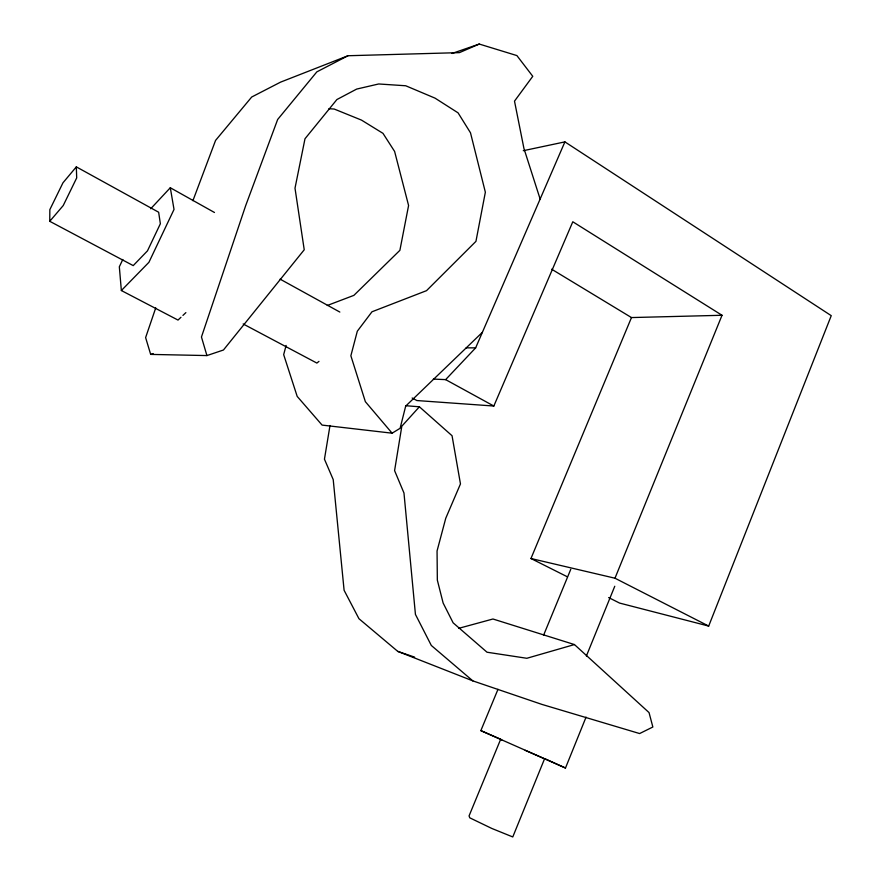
<?xml version="1.0" encoding="UTF-8"?>
<svg xmlns="http://www.w3.org/2000/svg" width="881" height="881" viewBox="0 0 881 881"><rect width="100%" height="100%" fill="white"/><g stroke="black" fill="none" stroke-linecap="round" stroke-linejoin="round"><path stroke-width="1.32" d="M49.754 221.307L49.843 209.645L62.947 182.83L76.328 166.872L158.646 212.233L160.364 223.752L147.479 250.843L133.229 265.61L49.754 221.307L63.223 205.548L76.691 177.929L76.328 166.872M330.001 425.49L324.45 459.188L333.216 479.594L344.097 590.281L358.952 618.715L397.772 651.389L472.833 680.881L541.958 704.415L639.617 733.554L652.854 727.001L649.033 712.575L574.445 644.562L492.953 619.002L458.792 628.318M286.116 345.44L283.671 354.636L297.183 396.384L322.094 425.094L392.111 433.188L400.106 428.298L405.689 406.108L482.336 332.368M155.75 307.854L145.618 337.599L150.673 354.404L206.925 355.572L223.444 350.01L304.231 249.764L295.003 188.182L304.991 138.758L336.894 99.542L356.673 89.08L378.687 83.97L405.723 85.765L435.038 98.143L458.076 112.856L470.498 132.811L485.354 192.212L475.949 241.35L426.525 290.664L371.98 311.786L357.312 331.212L350.869 355.77L365.362 401.681L392.111 433.188M192.906 200.692L215.57 140.409L251.713 97.009L280.554 82.142L348.017 55.734L459.442 52.629L479.264 44.05L516.894 55.58L532.763 76.306L514.504 101.139L523.953 148.537L540.13 199.029M608.65 597.571L619.574 603.067L708.687 626.072L831.246 315.662L564.908 141.885L523.27 150.706M497.985 689.316L480.85 730.624L565.481 768.023L586.063 717.112M586.372 656.026L614.762 586.261M722.024 315.277L631.479 317.567L530.957 558.51L614.982 578.211L722.024 315.277L572.793 221.77L493.834 406.031L416.9 400.547L412.165 398.014M543.555 635.289L570.778 569.291M433.342 379.094L445.643 379.623L475.641 347.874L564.908 141.885M122.822 259.466L119.331 266.778L121.358 290.532L178.006 320.067L180.957 317.281M574.445 644.562L526.838 658.283L487.028 652.226L453.131 622.823L443.132 603.022L437.339 580.127L437.053 550.977L445.764 518.237L460.466 483.922L452.052 435.732L419.4 406.791L401.824 426.184L394.589 470.63L403.972 493.008L415.436 614.409L431.316 645.465L472.833 680.881M150.684 208.775L170.308 187.741L214.457 212.486M121.358 290.532L148.922 262.307L174.02 209.436L170.308 187.741M182.929 315.42L185.88 312.623M318.966 361.375L316.863 363.071L243.167 323.955M348.017 55.734L316.841 71.868L277.658 119.486L245.656 205.691L201.452 337.005L206.925 355.572M327.269 305.487L353.887 295.366L399.886 250.336L408.586 205.515L394.611 151.444L382.982 133.35L361.485 120.102L334.174 109.024L328.888 108.726M451.986 53.477L479.264 44.05M150.673 354.404L153.206 353.567M466.159 347.83L475.641 347.874M405.822 405.723L419.4 406.791M397.772 651.389L414.621 657.138M480.85 730.624L500.793 739.324M525.186 750.315L544.568 758.783L512.775 836.95L491.774 828.437L469.76 817.821L469.066 815.894L500.628 739.357L501.84 740.007M545.24 758.871L565.481 768.023M530.957 558.51L567.375 576.813M614.982 578.211L708.687 626.072M445.643 379.623L493.834 406.031M280.103 279.145L339.835 312.061M551.616 269.19L631.479 317.567"/></g></svg>
